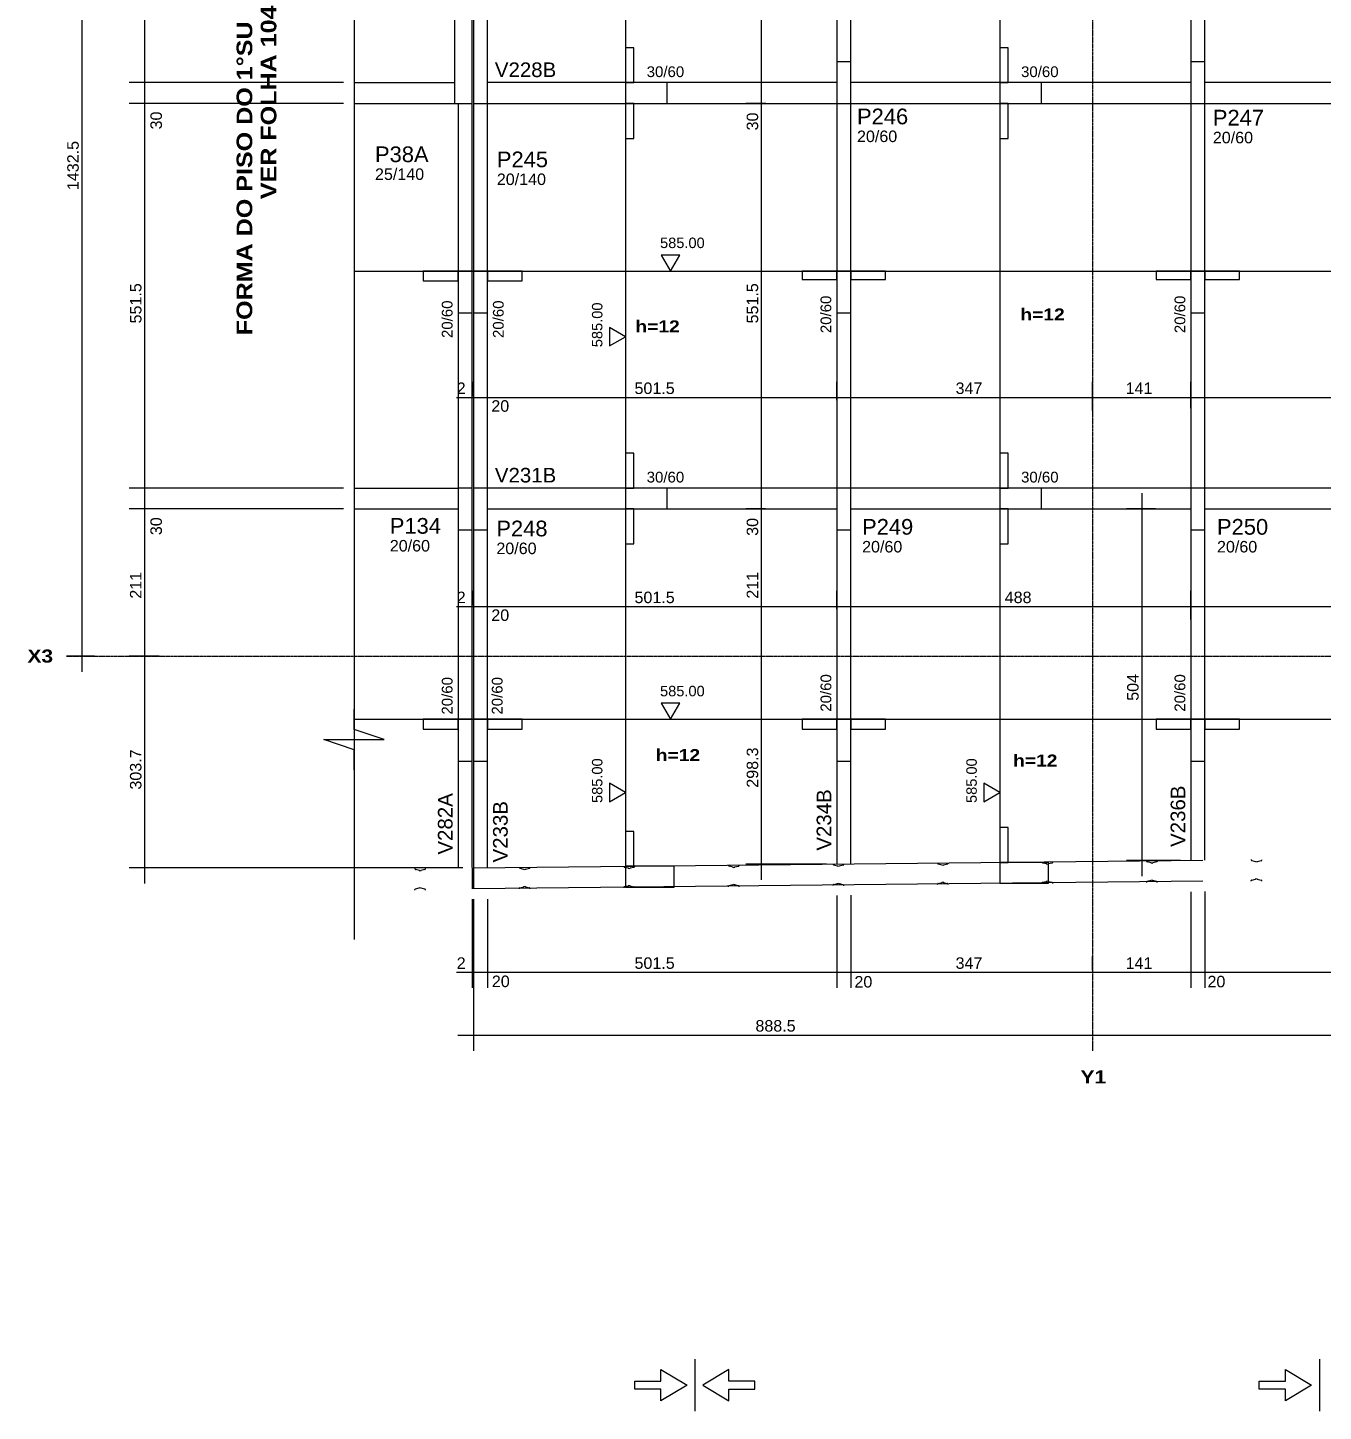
# Model space of a CAD drawing. Extents: x 618 to 9052, y 0 to 6750.
# Drawn here: x 618 to 2477, y 0 to 1985 of the extents above; entities that cross this region are included whole.
import ezdxf

# ---------------------------------------------------------------- set-up
doc = ezdxf.new("R2010")
doc.units = 0
doc.header["$MEASUREMENT"] = 0
for name, pattern in [('ESTILO_TQS_0002', [0.4, 0.1, -0.3]), ('ESTILO_TQS_0006', [0.3, 0.2, -0.1]), ('ESTILO_TQS_0007', [2.1, 1.5, -0.2, 0.2, -0.2])]:
    doc.linetypes.add(name, pattern=pattern)
for name, color, linetype in [('MTH-179', 1, 'CONTINUOUS'), ('MTH-201', 4, 'CONTINUOUS'), ('MTH-202', 1, 'CONTINUOUS'), ('MTH-224', 4, 'CONTINUOUS'), ('MTH-230', 1, 'CONTINUOUS'), ('MTH-231', 1, 'CONTINUOUS'), ('MTH-COTAS7', 31, 'CONTINUOUS'), ('MTH-DIM-PILAR', 3, 'CONTINUOUS'), ('MTH-DIM-VIGA', 3, 'CONTINUOUS'), ('MTH-EIXO-214', 4, 'CONTINUOUS'), ('MTH-FACE-VIGA', 7, 'CONTINUOUS'), ('MTH-LINHA-CORTE', 5, 'CONTINUOUS'), ('MTH-LINHA-SEÇÃO', 16, 'CONTINUOUS'), ('MTH-PILAR-SEGUE', 5, 'CONTINUOUS'), ('MTH-TIT1-VIGA', 5, 'CONTINUOUS'), ('MTH-TXT', 4, 'CONTINUOUS'), ('MTH-TXT-NEGRITO', 5, 'CONTINUOUS'), ('MTH-TXT-NOTAS', 3, 'CONTINUOUS'), ('MTH-VIGA-INVERTIDA', 7, 'ESTILO_TQS_0002')]:
    doc.layers.add(name, color=color, linetype=linetype)
doc.styles.add('TQS_ARIAL', font='arial.ttf')
doc.styles.add('TQS_ARIAL_BLACK', font='ariblk.ttf')

msp = doc.modelspace()

# ---------------------------------------------------------------- linework, layer by layer
at = {"layer": 'MTH-179', "linetype": 'Continuous'}
for p, q in [((1575.004952, 75.003475), (1575.004952, 0.003475)), ((2471.254952, 75.003475), (2471.254952, 0.003475))]:
    msp.add_line(p, q, dxfattribs=at)
for points in [[(1563.753853, 37.503475), (1526.253853, 15.003475), (1526.253853, 31.878475), (1488.753853, 31.878475), (1488.753853, 43.128475), (1526.253853, 43.128475), (1526.253853, 60.003475), (1563.753853, 37.503475)], [(1586.253853, 37.503475), (1623.753853, 15.003475), (1623.753853, 31.878475), (1661.253853, 31.878475), (1661.253853, 43.128475), (1623.753853, 43.128475), (1623.753853, 60.003475), (1586.253853, 37.503475)], [(2460.003853, 37.503475), (2422.503853, 15.003475), (2422.503853, 31.878475), (2385.003853, 31.878475), (2385.003853, 43.128475), (2422.503853, 43.128475), (2422.503853, 60.003475), (2460.003853, 37.503475)]]:
    msp.add_lwpolyline(points, dxfattribs=at)
at = {"layer": 'MTH-201', "linetype": 'ESTILO_TQS_0006'}
for points in [[(1230.282865, 1875.735502), (1255.282865, 1875.735502), (1255.282865, 2015.735502), (1230.282865, 2015.735502), (1230.282865, 1875.735502)], [(1235.282865, 1264.235502), (1255.282865, 1264.235502), (1255.282865, 1324.235502), (1235.282865, 1324.235502), (1235.282865, 1264.235502)]]:
    msp.add_lwpolyline(points, dxfattribs=at)
at = {"layer": 'MTH-224', "linetype": 'Continuous'}
for points in [[(1526.805685, 1658.42588), (1540.05519, 1635.478175), (1553.303377, 1658.42588), (1526.805685, 1658.42588)], [(1452.407396, 1528.056467), (1475.355101, 1541.305972), (1452.407396, 1554.554159), (1452.407396, 1528.056467)], [(1526.805685, 1015.53517), (1540.05519, 992.587465), (1553.303377, 1015.53517), (1526.805685, 1015.53517)], [(1452.407396, 874.281128), (1475.355101, 887.530633), (1452.407396, 900.77882), (1452.407396, 874.281128)], [(1989.615356, 874.281128), (2012.563061, 887.530633), (1989.615356, 900.77882), (1989.615356, 874.281128)]]:
    msp.add_lwpolyline(points, dxfattribs=at)
at = {"layer": 'MTH-230', "linetype": 'Continuous'}
msp.add_line((1085.927134, 3154.43033), (1085.927134, 676.773359), dxfattribs=at)
msp.add_lwpolyline([(1085.927134, 919.992028), (1085.927134, 948.989088), (1042.431626, 963.487535), (1129.422639, 963.487535), (1085.927134, 977.986066), (1085.927134, 1006.983043)], dxfattribs=at)
at = {"layer": 'MTH-231', "linetype": 'Continuous'}
for p, q in [((1173.529925, 777.795524), (1173.535381, 778.730592)), ((1179.771717, 775.684366), (1174.12437, 777.037317)), ((1187.608024, 776.958648), (1181.945276, 775.671684)), ((1188.216731, 778.644936), (1188.211276, 777.709867)), ((1323.529085, 779.397868), (1323.534541, 780.332936)), ((1329.770877, 777.28671), (1324.12353, 778.639661)), ((1337.607184, 778.560992), (1331.944436, 777.274028)), ((1338.215891, 780.24728), (1338.210436, 779.312211)), ((1473.543185, 780.964567), (1473.548641, 781.899635)), ((1479.784977, 778.853409), (1474.13763, 780.20636)), ((1487.621284, 780.127691), (1481.958536, 778.840727)), ((1488.229991, 781.813979), (1488.224536, 780.87891)), ((1623.554508, 782.531238), (1623.559964, 783.466306)), ((1629.7963, 780.42008), (1624.148953, 781.773031)), ((1637.632607, 781.694362), (1631.969859, 780.407398)), ((1638.241314, 783.38065), (1638.235859, 782.445581)), ((1773.609666, 784.098366), (1773.615122, 785.033434)), ((1779.851458, 781.987208), (1774.204111, 783.340159)), ((1787.687765, 783.26149), (1782.025017, 781.974526)), ((1788.296472, 784.947778), (1788.291017, 784.012709)), ((1923.620989, 785.665036), (1923.626445, 786.600104)), ((1929.862781, 783.553878), (1924.215434, 784.906829)), ((1937.699088, 784.82816), (1932.03634, 783.541196)), ((1938.307795, 786.514448), (1938.30234, 785.579379)), ((2073.632311, 787.231707), (2073.637767, 788.166775)), ((2079.874103, 785.120549), (2074.226756, 786.4735)), ((2087.71041, 786.394831), (2082.047662, 785.107867)), ((2088.319117, 788.081119), (2088.313662, 787.14605)), ((2223.643634, 788.798377), (2223.64909, 789.733445)), ((2229.885426, 786.687219), (2224.238079, 788.04017)), ((2237.721733, 787.961501), (2232.058985, 786.674537)), ((2238.33044, 789.647789), (2238.324985, 788.71272)), ((2373.667963, 790.364972), (2373.673419, 791.30004)), ((2379.909755, 788.253814), (2374.262408, 789.606765)), ((2387.746062, 789.528096), (2382.083314, 788.241132)), ((2388.354769, 791.214384), (2388.349314, 790.279315)), ((1623.987808, 754.153121), (1629.650557, 755.440085)), ((1631.824116, 755.427404), (1637.471462, 754.074452)), ((1773.434259, 754.033962), (1773.439715, 754.96903)), ((1774.042966, 755.720249), (1779.705715, 757.007213)), ((1781.879274, 756.994532), (1787.52662, 755.64158)), ((1788.121065, 754.883373), (1788.115609, 753.948305)), ((1923.445582, 755.600632), (1923.451038, 756.5357)), ((1924.054289, 757.286919), (1929.717038, 758.573883)), ((1931.890597, 758.561202), (1937.537943, 757.20825)), ((1938.132388, 756.450043), (1938.126932, 755.514975)), ((2073.456904, 757.167303), (2073.46236, 758.102371)), ((2074.065611, 758.85359), (2079.72836, 760.140554)), ((2081.901919, 760.127873), (2087.549265, 758.774921)), ((2088.14371, 758.016714), (2088.138254, 757.081646)), ((2223.468227, 758.733973), (2223.473683, 759.669041)), ((2224.076934, 760.42026), (2229.739683, 761.707224)), ((2231.913242, 761.694543), (2237.560588, 760.341591)), ((2238.155033, 759.583384), (2238.149577, 758.648316)), ((2373.492556, 760.300568), (2373.498012, 761.235636)), ((2374.101263, 761.986855), (2379.764012, 763.273819)), ((2381.937571, 763.261138), (2387.584917, 761.908186)), ((2388.179362, 761.149979), (2388.173906, 760.214911)), ((1173.354518, 747.73112), (1173.359974, 748.666188)), ((1173.963225, 749.417407), (1179.625974, 750.704371)), ((1181.799533, 750.69169), (1187.446879, 749.338738)), ((1188.041324, 748.580531), (1188.035868, 747.645463)), ((1323.353678, 749.333464), (1323.359134, 750.268532)), ((1323.962385, 751.019751), (1329.625134, 752.306715)), ((1331.798693, 752.294034), (1337.446039, 750.941082)), ((1338.040484, 750.182875), (1338.035028, 749.247807)), ((1473.367778, 750.900163), (1473.373234, 751.835231)), ((1473.976485, 752.58645), (1479.639234, 753.873414)), ((1481.812793, 753.860733), (1487.460139, 752.507781)), ((1488.054584, 751.749574), (1488.049128, 750.814506)), ((1623.379101, 752.466834), (1623.384557, 753.401902)), ((1638.065907, 753.316245), (1638.060451, 752.381177))]:
    msp.add_line(p, q, dxfattribs=at)
for centre, radius, start, end in [((1174.304935, 777.791011), 0.775021, 179.666352, 256.527493), ((1179.591153, 774.930672), 0.775021, 359.666352, 76.527493), ((1182.117034, 774.915935), 0.775021, 102.803943, 179.665084), ((1187.436268, 777.714398), 0.775021, 282.803943, 359.665084), ((1324.304095, 779.393355), 0.775021, 179.666352, 256.527493), ((1329.590313, 776.533016), 0.775021, 359.666352, 76.527493), ((1332.116194, 776.518279), 0.775021, 102.803943, 179.665084), ((1337.435428, 779.316742), 0.775021, 282.803943, 359.665084), ((1474.318195, 780.960054), 0.775021, 179.666352, 256.527493), ((1479.604413, 778.099715), 0.775021, 359.666352, 76.527493), ((1482.130294, 778.084978), 0.775021, 102.803943, 179.665084), ((1487.449528, 780.883441), 0.775021, 282.803943, 359.665084), ((1624.329518, 782.526725), 0.775021, 179.666352, 256.527493), ((1629.615736, 779.666386), 0.775021, 359.666352, 76.527493), ((1632.141617, 779.651649), 0.775021, 102.803943, 179.665084), ((1637.460851, 782.450112), 0.775021, 282.803943, 359.665084), ((1774.384676, 784.093853), 0.775021, 179.666352, 256.527493), ((1779.670894, 781.233514), 0.775021, 359.666352, 76.527493), ((1782.196775, 781.218777), 0.775021, 102.803943, 179.665084), ((1787.516009, 784.01724), 0.775021, 282.803943, 359.665084), ((1924.395999, 785.660523), 0.775021, 179.666352, 256.527493), ((1929.682217, 782.800184), 0.775021, 359.666352, 76.527493), ((1932.208098, 782.785447), 0.775021, 102.803943, 179.665084), ((1937.527332, 785.58391), 0.775021, 282.803943, 359.665084), ((2074.407321, 787.227194), 0.775021, 179.666352, 256.527493), ((2079.693539, 784.366855), 0.775021, 359.666352, 76.527493), ((2082.21942, 784.352118), 0.775021, 102.803943, 179.665084), ((2087.538654, 787.150581), 0.775021, 282.803943, 359.665084), ((2224.418644, 788.793864), 0.775021, 179.666352, 256.527493), ((2229.704862, 785.933525), 0.775021, 359.666352, 76.527493), ((2232.230743, 785.918788), 0.775021, 102.803943, 179.665084), ((2237.549977, 788.717251), 0.775021, 282.803943, 359.665084), ((2374.442973, 790.360459), 0.775021, 179.666352, 256.527493), ((2379.729191, 787.50012), 0.775021, 359.666352, 76.527493), ((2382.255072, 787.485383), 0.775021, 102.803943, 179.665084), ((2387.574306, 790.283846), 0.775021, 282.803943, 359.665084), ((1479.467474, 754.629167), 0.775025, 282.804082, 359.770246), ((1481.993357, 754.614427), 0.775021, 179.666352, 256.527493), ((1624.159566, 753.397372), 0.775021, 102.803943, 179.665084), ((1629.478797, 756.195838), 0.775025, 282.804082, 359.770246), ((1632.00468, 756.181098), 0.775021, 179.666352, 256.527493), ((1774.214724, 754.9645), 0.775021, 102.803943, 179.665084), ((1779.533955, 757.762966), 0.775025, 282.804082, 359.770246), ((1782.059838, 757.748226), 0.775021, 179.666352, 256.527493), ((1787.346057, 754.887886), 0.775021, 359.666352, 76.527493), ((1924.226047, 756.53117), 0.775021, 102.803943, 179.665084), ((1929.545278, 759.329636), 0.775025, 282.804082, 359.770246), ((1932.071161, 759.314896), 0.775021, 179.666352, 256.527493), ((1937.35738, 756.454556), 0.775021, 359.666352, 76.527493), ((2074.237369, 758.097841), 0.775021, 102.803943, 179.665084), ((2079.5566, 760.896307), 0.775025, 282.804082, 359.770246), ((2082.082483, 760.881567), 0.775021, 179.666352, 256.527493), ((2087.368702, 758.021227), 0.775021, 359.666352, 76.527493), ((2224.248692, 759.664511), 0.775021, 102.803943, 179.665084), ((2229.567923, 762.462977), 0.775025, 282.804082, 359.770246), ((2232.093806, 762.448237), 0.775021, 179.666352, 256.527493), ((2237.380025, 759.587897), 0.775021, 359.666352, 76.527493), ((2374.273021, 761.231106), 0.775021, 102.803943, 179.665084), ((2379.592252, 764.029572), 0.775025, 282.804082, 359.770246), ((2382.118135, 764.014832), 0.775021, 179.666352, 256.527493), ((2387.404354, 761.154492), 0.775021, 359.666352, 76.527493), ((1174.134983, 748.661658), 0.775021, 102.803943, 179.665084), ((1179.454214, 751.460124), 0.775025, 282.804082, 359.770246), ((1181.980097, 751.445384), 0.775021, 179.666352, 256.527493), ((1187.266316, 748.585044), 0.775021, 359.666352, 76.527493), ((1324.134143, 750.264002), 0.775021, 102.803943, 179.665084), ((1329.453374, 753.062468), 0.775025, 282.804082, 359.770246), ((1331.979257, 753.047728), 0.775021, 179.666352, 256.527493), ((1337.265476, 750.187388), 0.775021, 359.666352, 76.527493), ((1474.148243, 751.830701), 0.775021, 102.803943, 179.665084), ((1487.279576, 751.754087), 0.775021, 359.666352, 76.527493), ((1637.290899, 753.320758), 0.775021, 359.666352, 76.527493)]:
    msp.add_arc(centre, radius, start, end, dxfattribs=at)
at = {"layer": 'MTH-COTAS7', "linetype": 'Continuous'}
for p, q in [((695.855745, 1060.735465), (695.855745, 2538.235465)), ((1670.82557, 1883.235502), (1670.82557, 2397.735502)), ((785.855745, 1883.235501), (785.855745, 2367.235501)), ((785.855745, 1853.235501), (785.855745, 1928.235501)), ((1670.82557, 1853.235502), (1670.82557, 1928.235502)), ((1070.927134, 1905.735501), (763.355745, 1905.735501)), ((1070.927134, 1905.735501), (763.355745, 1905.735501)), ((1684.147819, 1905.735502), (1648.32557, 1905.735502)), ((1684.147819, 1905.735502), (1648.32557, 1905.735502)), ((785.855745, 1301.735502), (785.855745, 1898.235501)), ((1670.82557, 1301.735502), (1670.82557, 1898.235502)), ((1070.927134, 1875.735501), (763.355745, 1875.735501)), ((1070.927134, 1875.735501), (763.355745, 1875.735501)), ((1677.072222, 1875.735502), (1648.32557, 1875.735502)), ((1677.072222, 1875.735502), (1648.32557, 1875.735502)), ((1255.282865, 1456.192568), (1255.282865, 1476.735502)), ((1257.282865, 1456.192568), (1257.282865, 1476.735502)), ((1257.282865, 1456.192568), (1257.282865, 1476.735502)), ((1277.282865, 1459.91647), (1277.282865, 1476.735502)), ((1277.282865, 1459.91647), (1277.282865, 1476.735502)), ((1778.782865, 1450.355079), (1778.782865, 1476.735502)), ((1798.782865, 1438.447287), (1798.782865, 1476.735502)), ((2145.782195, 1435.524785), (2145.782195, 1476.735502)), ((2145.782195, 1435.524785), (2145.782195, 1476.735502)), ((2286.782865, 1438.934997), (2286.782865, 1476.735502)), ((2306.782865, 1426.511636), (2306.782865, 1476.735502)), ((1232.782865, 1454.235502), (1279.782865, 1454.235502)), ((1234.782865, 1454.235502), (1299.782865, 1454.235502)), ((1254.782865, 1454.235502), (1801.282865, 1454.235502)), ((1776.282865, 1454.235502), (2168.282195, 1454.235502)), ((2123.282195, 1454.235502), (2309.282865, 1454.235502)), ((2284.282865, 1454.235502), (3046.282195, 1454.235502)), ((785.855745, 1271.735502), (785.855745, 1346.735502)), ((1670.82557, 1271.735502), (1670.82557, 1346.735502)), ((1070.927134, 1324.235502), (763.355745, 1324.235502)), ((1070.927134, 1324.235502), (763.355745, 1324.235502)), ((785.855745, 1060.735465), (785.855745, 1316.735502)), ((1676.292406, 1324.235502), (1648.32557, 1324.235502)), ((1676.292406, 1324.235502), (1648.32557, 1324.235502)), ((1670.82557, 1060.735465), (1670.82557, 1316.735502)), ((2216.765194, 767.773573), (2216.765194, 1316.735502)), ((1070.927134, 1294.235502), (763.355745, 1294.235502)), ((1070.927134, 1294.235502), (763.355745, 1294.235502)), ((1676.292406, 1294.235502), (1648.32557, 1294.235502)), ((1676.292406, 1294.235502), (1648.32557, 1294.235502)), ((2235.939549, 1294.235502), (2194.265194, 1294.235502)), ((1255.282865, 1156.192568), (1255.282865, 1176.735502)), ((1257.282865, 1156.192568), (1257.282865, 1176.735502)), ((1257.282865, 1156.192568), (1257.282865, 1176.735502)), ((1277.282865, 1159.91647), (1277.282865, 1176.735502)), ((1277.282865, 1159.91647), (1277.282865, 1176.735502)), ((1778.782865, 1150.355079), (1778.782865, 1176.735502)), ((1798.782865, 1138.447287), (1798.782865, 1176.735502)), ((2286.782865, 1135.684321), (2286.782865, 1176.735502)), ((2306.782865, 1150.048239), (2306.782865, 1176.735502)), ((1232.782865, 1154.235502), (1279.782865, 1154.235502)), ((1234.782865, 1154.235502), (1299.782865, 1154.235502)), ((1254.782865, 1154.235502), (1801.282865, 1154.235502)), ((1776.282865, 1154.235502), (2309.282865, 1154.235502)), ((2284.282865, 1154.235502), (3066.282865, 1154.235502)), ((785.855745, 757.029765), (785.855745, 1105.735465)), ((1670.82557, 762.428248), (1670.82557, 1105.735465)), ((713.287273, 1083.235465), (673.355745, 1083.235465)), ((800.734401, 1083.235465), (763.355745, 1083.235465)), ((806.188015, 1083.235465), (763.355745, 1083.235465)), ((1242.282865, 779.529765), (763.355745, 779.529765)), ((1763.782865, 784.928248), (1648.32557, 784.928248)), ((2271.782865, 790.273573), (2194.265194, 790.273573)), ((1255.282101, 734.505052), (1255.282101, 607.214632)), ((1257.282865, 734.520172), (1257.282865, 607.214632)), ((1257.282865, 734.520172), (1257.282865, 607.214632)), ((1277.282865, 734.729046), (1277.282865, 607.214632)), ((1277.282865, 734.729046), (1277.282865, 607.214632)), ((1778.782865, 739.966552), (1778.782865, 607.214632)), ((1778.782865, 739.966552), (1778.782865, 607.214632)), ((1798.782865, 740.175425), (1798.782865, 607.214632)), ((1798.782865, 740.175425), (1798.782865, 607.214632)), ((2286.782865, 745.271987), (2286.782865, 607.214632)), ((2286.782865, 745.271987), (2286.782865, 607.214632)), ((2306.782865, 745.48086), (2306.782865, 607.214632)), ((2306.782865, 745.48086), (2306.782865, 607.214632)), ((1257.282865, 719.520172), (1257.282865, 517.214632)), ((2145.782195, 632.651143), (2145.782195, 652.214632)), ((2145.782195, 632.651143), (2145.782195, 652.214632)), ((1232.782101, 629.714632), (1279.782865, 629.714632)), ((1234.782865, 629.714632), (1299.782865, 629.714632)), ((1254.782865, 629.714632), (1801.282865, 629.714632)), ((1756.282865, 629.714632), (1821.282865, 629.714632)), ((1776.282865, 629.714632), (2168.282195, 629.714632)), ((2123.282195, 629.714632), (2309.282865, 629.714632)), ((2264.282865, 629.714632), (2329.282865, 629.714632)), ((2284.282865, 629.714632), (3066.282865, 629.714632)), ((1234.782865, 539.714632), (2168.282195, 539.714632)), ((2123.282195, 539.714632), (3618.282195, 539.714632)), ((2145.782195, 528.942485), (2145.782195, 517.214632)), ((2145.782195, 528.942485), (2145.782195, 517.214632))]:
    msp.add_line(p, q, dxfattribs=at)
at = {"layer": 'MTH-EIXO-214', "linetype": 'ESTILO_TQS_0007'}
for p, q in [((2145.782195, 6324.951479), (2145.782195, 517.214632)), ((673.355745, 1083.235465), (8996.284341, 1083.235465))]:
    msp.add_line(p, q, dxfattribs=at)
at = {"layer": 'MTH-FACE-VIGA', "linetype": 'Continuous'}
for points in [[(1778.782865, 2345.235502), (1778.782865, 1935.735502)], [(1798.782865, 1935.735502), (1798.782865, 2345.235502)], [(2286.782865, 2345.235502), (2286.782865, 1935.735502)], [(2306.782865, 1935.735502), (2306.782865, 2345.235502)], [(1778.782865, 1905.735502), (1277.282865, 1905.735502)], [(2286.782865, 1905.735502), (1798.782865, 1905.735502)], [(3023.782195, 1905.735502), (2306.782865, 1905.735502)], [(1257.282865, 1875.735502), (1257.282865, 1324.235502)], [(1277.282865, 1875.735502), (1778.782865, 1875.735502)], [(1277.282865, 1324.235502), (1277.282865, 1875.735502)], [(1778.782865, 1875.735502), (1778.782865, 1324.235502)], [(1798.782865, 1324.235502), (1798.782865, 1875.735502)], [(1798.782865, 1875.735502), (2286.782865, 1875.735502)], [(2286.782865, 1875.735502), (2286.782865, 1324.235502)], [(2306.782865, 1875.735502), (3023.782195, 1875.735502)], [(2306.782865, 1324.235502), (2306.782865, 1875.735502)], [(1778.782865, 1324.235502), (1277.282865, 1324.235502)], [(2286.782865, 1324.235502), (1798.782865, 1324.235502)], [(3023.782195, 1324.235502), (2306.782865, 1324.235502)], [(1277.282865, 1294.235502), (1778.782865, 1294.235502)], [(1798.782865, 1294.235502), (2286.782865, 1294.235502)], [(2306.782865, 1294.235502), (3036.282195, 1294.235502)], [(1257.282865, 1264.235502), (1257.282865, 779.529765)], [(1277.282865, 779.692293), (1277.282865, 1264.235502)], [(1778.782865, 1264.235502), (1778.782865, 784.928248)], [(1798.782865, 785.138002), (1798.782865, 1264.235502)], [(2286.782865, 1264.235502), (2286.782865, 790.255987)], [(2306.782865, 790.465741), (2306.782865, 1264.235502)]]:
    msp.add_lwpolyline(points, dxfattribs=at)
at = {"layer": 'MTH-LINHA-CORTE', "linetype": 'Continuous'}
for p, q in [((1255.282101, 779.506862), (1255.282101, 749.505052)), ((1255.282865, 779.506825), (1255.282865, 749.505014)), ((1257.282101, 779.521846), (1257.282101, 749.52021))]:
    msp.add_line(p, q, dxfattribs=at)
msp.add_lwpolyline([(2304.092348, 760.452716), (1257.282865, 749.520172), (1257.282865, 779.521808), (2304.092348, 790.454352)], dxfattribs=at)
at = {"layer": 'MTH-LINHA-SEÇÃO', "linetype": 'Continuous'}
for p, q in [((1475.355101, 6068.395893), (1475.355101, 751.835231)), ((2012.563061, 6068.395893), (2012.563061, 757.408109)), ((1085.927134, 1635.478175), (8679.057644, 1635.478175)), ((1085.927134, 992.587465), (8750.247429, 992.587465))]:
    msp.add_line(p, q, dxfattribs=at)
for points in [[(1487.355101, 1955.735539), (1475.355101, 1955.735539), (1475.355101, 1905.735539), (1487.355101, 1905.735539), (1487.355101, 1955.735539)], [(2024.563061, 1955.735539), (2012.563061, 1955.735539), (2012.563061, 1905.735539), (2024.563061, 1905.735539), (2024.563061, 1955.735539)], [(1475.355101, 1905.735539), (1475.355101, 1875.735539), (1535.355101, 1875.735539), (1535.355101, 1905.735539), (1475.355101, 1905.735539)], [(2012.563061, 1905.735539), (2012.563061, 1875.735539), (2072.563061, 1875.735539), (2072.563061, 1905.735539), (2012.563061, 1905.735539)], [(1487.355101, 1875.735539), (1475.355101, 1875.735539), (1475.355101, 1825.735539), (1487.355101, 1825.735539), (1487.355101, 1875.735539)], [(2024.563061, 1875.735539), (2012.563061, 1875.735539), (2012.563061, 1825.735539), (2024.563061, 1825.735539), (2024.563061, 1875.735539)], [(1235.282865, 1635.478175), (1185.282865, 1635.478175), (1185.282865, 1621.478175), (1235.282865, 1621.478175), (1235.282865, 1635.478175)], [(1255.282865, 1635.478175), (1235.282865, 1635.478175), (1235.282865, 1575.478175), (1255.282865, 1575.478175), (1255.282865, 1635.478175)], [(1277.282865, 1635.478175), (1257.282865, 1635.478175), (1257.282865, 1575.478175), (1277.282865, 1575.478175), (1277.282865, 1635.478175)], [(1327.282865, 1635.478175), (1277.282865, 1635.478175), (1277.282865, 1621.478175), (1327.282865, 1621.478175), (1327.282865, 1635.478175)], [(1778.782865, 1623.478175), (1778.782865, 1635.478175), (1728.782865, 1635.478175), (1728.782865, 1623.478175), (1778.782865, 1623.478175)], [(1798.782865, 1635.478175), (1778.782865, 1635.478175), (1778.782865, 1575.478175), (1798.782865, 1575.478175), (1798.782865, 1635.478175)], [(1848.782865, 1623.478175), (1848.782865, 1635.478175), (1798.782865, 1635.478175), (1798.782865, 1623.478175), (1848.782865, 1623.478175)], [(2286.782865, 1623.478175), (2286.782865, 1635.478175), (2236.782865, 1635.478175), (2236.782865, 1623.478175), (2286.782865, 1623.478175)], [(2306.782865, 1635.478175), (2286.782865, 1635.478175), (2286.782865, 1575.478175), (2306.782865, 1575.478175), (2306.782865, 1635.478175)], [(2356.782865, 1623.478175), (2356.782865, 1635.478175), (2306.782865, 1635.478175), (2306.782865, 1623.478175), (2356.782865, 1623.478175)], [(1487.355101, 1374.235539), (1475.355101, 1374.235539), (1475.355101, 1324.235539), (1487.355101, 1324.235539), (1487.355101, 1374.235539)], [(2024.563061, 1374.235539), (2012.563061, 1374.235539), (2012.563061, 1324.235539), (2024.563061, 1324.235539), (2024.563061, 1374.235539)], [(1475.355101, 1324.235539), (1475.355101, 1294.235539), (1535.355101, 1294.235539), (1535.355101, 1324.235539), (1475.355101, 1324.235539)], [(2012.563061, 1324.235539), (2012.563061, 1294.235539), (2072.563061, 1294.235539), (2072.563061, 1324.235539), (2012.563061, 1324.235539)], [(1487.355101, 1294.235539), (1475.355101, 1294.235539), (1475.355101, 1244.235539), (1487.355101, 1244.235539), (1487.355101, 1294.235539)], [(2024.563061, 1294.235539), (2012.563061, 1294.235539), (2012.563061, 1244.235539), (2024.563061, 1244.235539), (2024.563061, 1294.235539)], [(1235.282865, 992.587502), (1185.282865, 992.587502), (1185.282865, 978.587502), (1235.282865, 978.587502), (1235.282865, 992.587502)], [(1255.282865, 992.587502), (1235.282865, 992.587502), (1235.282865, 932.587502), (1255.282865, 932.587502), (1255.282865, 992.587502)], [(1277.282865, 992.587502), (1257.282865, 992.587502), (1257.282865, 932.587502), (1277.282865, 932.587502), (1277.282865, 992.587502)], [(1327.282865, 992.587502), (1277.282865, 992.587502), (1277.282865, 978.587502), (1327.282865, 978.587502), (1327.282865, 992.587502)], [(1778.782865, 992.587502), (1728.782865, 992.587502), (1728.782865, 978.587502), (1778.782865, 978.587502), (1778.782865, 992.587502)], [(1798.782865, 992.587502), (1778.782865, 992.587502), (1778.782865, 932.587502), (1798.782865, 932.587502), (1798.782865, 992.587502)], [(1848.782865, 992.587502), (1798.782865, 992.587502), (1798.782865, 978.587502), (1848.782865, 978.587502), (1848.782865, 992.587502)], [(2286.782865, 992.587502), (2236.782865, 992.587502), (2236.782865, 978.587502), (2286.782865, 978.587502), (2286.782865, 992.587502)], [(2306.782865, 992.587502), (2286.782865, 992.587502), (2286.782865, 932.587502), (2306.782865, 932.587502), (2306.782865, 992.587502)], [(2356.782865, 992.587502), (2306.782865, 992.587502), (2306.782865, 978.587502), (2356.782865, 978.587502), (2356.782865, 992.587502)], [(2024.563061, 837.409759), (2012.563061, 837.409759), (2012.563061, 787.409759), (2024.563061, 787.409759), (2024.563061, 837.409759)], [(1487.355101, 831.799285), (1475.355101, 831.799285), (1475.355101, 781.799285), (1487.355101, 781.799285), (1487.355101, 831.799285)], [(1475.355101, 781.799285), (1475.355101, 751.799285), (1545.355101, 751.799285), (1545.355101, 781.799285), (1475.355101, 781.799285)], [(2012.563061, 787.409759), (2012.563061, 757.409759), (2082.563061, 757.409759), (2082.563061, 787.409759), (2012.563061, 787.409759)]]:
    msp.add_lwpolyline(points, dxfattribs=at)
at = {"layer": 'MTH-PILAR-SEGUE', "linetype": 'Continuous'}
for points in [[(1257.282865, 1875.735502), (1277.282865, 1875.735502), (1277.282865, 2015.735502), (1257.282865, 2015.735502), (1257.282865, 1875.735502)], [(1778.782865, 1875.735502), (1798.782865, 1875.735502), (1798.782865, 1935.735502), (1778.782865, 1935.735502), (1778.782865, 1875.735502)], [(2286.782865, 1875.735502), (2306.782865, 1875.735502), (2306.782865, 1935.735502), (2286.782865, 1935.735502), (2286.782865, 1875.735502)], [(1257.282865, 1264.235502), (1277.282865, 1264.235502), (1277.282865, 1324.235502), (1257.282865, 1324.235502), (1257.282865, 1264.235502)], [(1778.782865, 1264.235502), (1798.782865, 1264.235502), (1798.782865, 1324.235502), (1778.782865, 1324.235502), (1778.782865, 1264.235502)], [(2286.782865, 1264.235502), (2306.782865, 1264.235502), (2306.782865, 1324.235502), (2286.782865, 1324.235502), (2286.782865, 1264.235502)]]:
    msp.add_lwpolyline(points, dxfattribs=at)
at = {"layer": 'MTH-VIGA-INVERTIDA', "linetype": 'ESTILO_TQS_0006'}
for p, q in [((1085.927134, 1905.735501), (1230.282865, 1905.735501)), ((1085.927134, 1875.735501), (1230.282865, 1875.735501)), ((1085.927134, 1324.235502), (1235.282865, 1324.235502)), ((1085.927134, 1294.235502), (1235.282865, 1294.235502))]:
    msp.add_line(p, q, dxfattribs=at)
for points in [[(1235.282865, 1875.735502), (1235.282865, 1324.235502)], [(1255.282865, 1324.235502), (1255.282865, 1875.735502)], [(1235.282865, 1264.235502), (1235.282865, 779.287482)], [(1255.282865, 779.507912), (1255.282865, 1264.235502)]]:
    msp.add_lwpolyline(points, dxfattribs=at)

# ---------------------------------------------------------------- texts
at = {"layer": 'MTH-202', "linetype": 'Continuous', "style": 'TQS_ARIAL'}
for s, p in [('P246', (1807.727507, 1846.008185)), ('P247', (2318.326294, 1844.268252)), ('P245', (1290.878453, 1784.407043)), ('P248', (1290.222446, 1255.019411)), ('P249', (1815.01555, 1257.390442)), ('P250', (2324.311173, 1257.390442))]:
    msp.add_text(s, height=22.5, dxfattribs=at).set_placement(p)
at = {"layer": 'MTH-COTAS7', "linetype": 'Continuous', "style": 'TQS_ARIAL'}
for s, p in [('30', (810.266917, 1838.633657)), ('30', (1665.87557, 1837.235507)), ('1432.5', (690.905745, 1751.635465)), ('551.5', (780.905745, 1560.385501)), ('551.5', (1665.87557, 1560.385502)), ('30', (810.223231, 1256.696736)), ('30', (1665.87557, 1255.735507)), ('211', (780.905745, 1165.635484)), ('211', (1665.87557, 1165.635484)), ('504', (2211.815194, 1019.154537)), ('303.7', (780.905745, 891.782615)), ('298.3', (1665.87557, 894.481857))]:
    msp.add_text(s, height=16.5, rotation=90, dxfattribs=at).set_placement(p)
for s, p in [('2', (1233.282871, 1459.185502)), ('501.5', (1488.432865, 1459.185502)), ('347', (1949.18253, 1459.185502)), ('141', (2193.18253, 1459.185502)), ('20', (1282.971989, 1433.717332)), ('2', (1233.282871, 1159.185502)), ('501.5', (1488.432865, 1159.185502)), ('488', (2019.682865, 1159.185502)), ('20', (1282.971989, 1133.717332)), ('2', (1233.282107, 634.664632)), ('501.5', (1488.432865, 634.664632)), ('347', (1949.18253, 634.664632)), ('141', (2193.18253, 634.664632)), ('20', (1283.720961, 608.484901)), ('20', (1804.010127, 607.832103)), ('20', (2310.63176, 608.13731)), ('888.5', (1661.93253, 544.664632))]:
    msp.add_text(s, height=16.5, dxfattribs=at).set_placement(p)
at = {"layer": 'MTH-DIM-PILAR', "linetype": 'Continuous', "style": 'TQS_ARIAL'}
for s, p in [('20/60', (1807.727507, 1820.508185)), ('20/60', (2318.326294, 1818.768252)), ('20/140', (1290.878453, 1758.907043)), ('20/60', (1290.222446, 1229.519411)), ('20/60', (1815.01555, 1231.890442)), ('20/60', (2324.311173, 1231.890442))]:
    msp.add_text(s, height=16.5, dxfattribs=at).set_placement(p)
at = {"layer": 'MTH-DIM-VIGA', "linetype": 'Continuous', "style": 'TQS_ARIAL'}
for p in [(1505.903931, 1913.735502), (2043.111892, 1913.735502), (1505.903931, 1332.235502), (2043.111892, 1332.235502)]:
    msp.add_text('30/60', height=15.4, dxfattribs=at).set_placement(p)
for height, p in [(15.4, (1227.282865, 1539.478175)), (15.4, (1300.682865, 1539.478175)), (15.375, (1770.782865, 1546.478175)), (15.375, (2278.782865, 1546.478175)), (15.4, (1227.282865, 999.353431)), (15.4, (1299.067217, 999.353431)), (15.4, (1770.782865, 1003.459575)), (15.4, (2278.782865, 1003.459575))]:
    msp.add_text('20/60', height=height, rotation=90, dxfattribs=at).set_placement(p)
at = {"layer": 'MTH-TIT1-VIGA', "linetype": 'Continuous', "style": 'TQS_ARIAL'}
for s, rotation, p in [('V228B', 360, (1288.032865, 1913.735502)), ('V236B', 90, (2278.782865, 809.505987)), ('V282A', 90, (1227.282865, 798.537482)), ('V233B', 90, (1306.403859, 787.250758)), ('V234B', 90, (1770.782865, 804.178248))]:
    msp.add_text(s, height=21, rotation=rotation, dxfattribs=at).set_placement(p)
msp.add_text('V231B', height=21, dxfattribs=at).set_placement((1288.032865, 1332.235502))
at = {"layer": 'MTH-TXT', "linetype": 'Continuous', "style": 'TQS_ARIAL'}
for p in [(1525.05519, 1668.478175), (1525.05519, 1025.587465)]:
    msp.add_text('585.00', height=15, dxfattribs=at).set_placement(p)
for p in [(1442.355101, 1526.305972), (1442.355101, 872.530633), (1979.563061, 872.530633)]:
    msp.add_text('585.00', height=15, rotation=90, dxfattribs=at).set_placement(p)
at = {"layer": 'MTH-TXT-NEGRITO', "linetype": 'Continuous', "style": 'TQS_ARIAL_BLACK'}
for s, p in [('FORMA DO PISO DO 1%%dSUBSOLO (SETOR-A)', (939.917872, 1543.431163)), ('VER FOLHA 104', (974.538974, 1738.58359))]:
    msp.add_text(s, height=22.5, rotation=90, dxfattribs=at).set_placement(p)
for s, height, p in [('h=12', 17.25, (2042.116296, 1564.638386)), ('h=12', 17.25, (1489.710423, 1547.542228)), ('X3', 18.75, (617.342483, 1073.930134)), ('h=12', 17.25, (1518.915077, 932.605757)), ('h=12', 17.25, (2031.670666, 924.836733)), ('Y1', 18.75, (2128.490911, 470.237854))]:
    msp.add_text(s, height=height, dxfattribs=at).set_placement(p)
at = {"layer": 'MTH-TXT-NOTAS', "linetype": 'Continuous', "style": 'TQS_ARIAL'}
for s, height, p in [('P38A', 22.5, (1116.041687, 1791.739822)), ('25/140', 16.5, (1116.041687, 1766.239822)), ('P134', 22.5, (1137.275517, 1258.786577)), ('20/60', 16.5, (1137.275517, 1233.286577))]:
    msp.add_text(s, height=height, dxfattribs=at).set_placement(p)

doc.saveas('drawing.dxf')
